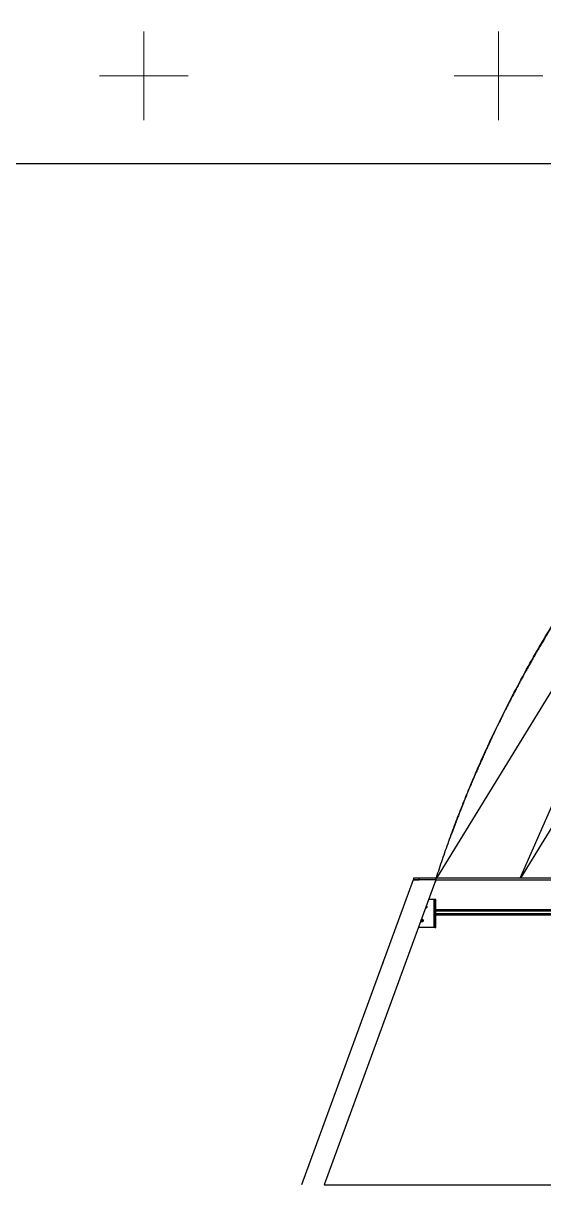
# Model space of a CAD drawing. Header units: millimetres. Extents: x 845401 to 948039, y 511594 to 550263.
# Drawn here: x 921817 to 922749, y 532610 to 534689 of the extents above; entities that cross this region are included whole.
import ezdxf

# ---------------------------------------------------------------- set-up
doc = ezdxf.new("R2010")
doc.units = ezdxf.units.MM
doc.layers.add('00', color=7, linetype='Continuous')
for name, color, linetype, lineweight in [('8101-0023040DXF_CONTINUOUS_LINE', 7, 'Continuous', 18), ('A-剖-0.10mm.......SECT-L01', 255, 'Continuous', 18), ('粗实线', 7, 'Continuous', 30)]:
    doc.layers.add(name, color=color, linetype=linetype, lineweight=lineweight)

# ---------------------------------------------------------------- blocks, each defined once
blk = doc.blocks.new('G$C0940C817')
at = {"linetype": 'Continuous', "lineweight": 25}
for p, q in [((200, 1533.5), (0, 2079.5)), ((240.2, 1533.5), (40.3, 2079.5)), ((40.3, 2079.5), (2240, 2079.5)), ((145.2, 1680.5), (145.2, 1683.2)), ((146.2, 1680.5), (145.2, 1680.5)), ((237.2, 1618.7), (209, 1618.7)), ((213.1, 1607.8), (213.1, 1607.9)), ((215.2, 1603.9), (214.4, 1604)), ((240.2, 1618.7), (237.2, 1618.7)), ((238.7, 1618.7), (237.2, 1618.7)), ((237.2, 1618.7), (237.2, 1568.7)), ((238.7, 1616.7), (238.7, 1618.7)), ((238.7, 1618.7), (240.2, 1618.7)), ((238.7, 1618.7), (238.7, 1568.7)), ((240.2, 1616.7), (238.7, 1616.7)), ((238.7, 1616.7), (238.7, 1570.7)), ((240.2, 1618.7), (240.2, 1616.7)), ((240.2, 1618.7), (240.2, 1568.7)), ((240.2, 1616.7), (240.2, 1570.7)), ((240.2, 1609), (240.2, 1603)), ((2040.2, 1597), (240.2, 1597)), ((240.2, 1594), (2040.2, 1594)), ((2040.2, 1589.4), (240.2, 1589.4)), ((240.2, 1586.4), (2040.2, 1586.4)), ((240.2, 1584), (240.2, 1578)), ((223.7, 1580.4), (223.3, 1579.9)), ((237.2, 1568.7), (227.4, 1568.7)), ((238.7, 1568.7), (237.2, 1568.7)), ((238.7, 1570.7), (240.2, 1570.7)), ((238.7, 1568.7), (238.7, 1570.7)), ((240.2, 1568.7), (238.7, 1568.7)), ((240.2, 1570.7), (240.2, 1568.7)), ((240.3, 1533.5), (200, 1533.5)), ((200.1, 1533.5), (200, 1533.5)), ((200.1, 1533.5), (200.2, 1533.5)), ((200.2, 1533.5), (200.2, 1533.5)), ((200.2, 1533.5), (210.2, 1533.5)), ((200.2, 1530.5), (200.2, 1533.5)), ((210.2, 1530.5), (200.2, 1530.5)), ((205.2, 1533.5), (205.2, 1533.5)), ((240.2, 1533.5), (210.2, 1533.5)), ((210.2, 1533.5), (210.2, 1530.5)), ((240.2, 1530.5), (210.2, 1530.5)), ((239.2, 1536.5), (240.2, 1536.5)), ((240.2, 1536.5), (240.2, 1536.5)), ((240.2, 1536.5), (240.2, 1533.8)), ((240.2, 1533.5), (240.2, 1533.5)), ((240.3, 1533.5), (240.2, 1533.5)), ((240.3, 1533.4), (240.2, 1533.5)), ((240.2, 1533.5), (240.2, 1533.5)), ((240.2, 1530.5), (240.2, 1533.5)), ((2040.2, 1530.5), (240.2, 1530.5)), ((240.3, 1533.5), (240.3, 1533.4)), ((240.3, 1533.4), (2040, 1533.4)), ((242, 1530.5), (761.6, 683.3)), ((391.5, 1530.5), (763.1, 680.8)), ((872.6, 743.9), (392, 1530.5))]:
    blk.add_line(p, q, dxfattribs=at)
for centre, radius, start, end in [((215.2, 1606.4), 2.5, 89.9999, 146.9773), ((215.2, 1606.4), 1.5, 360, 198.8573), ((215.2, 1606.4), 1.5, 143.5088, 198.8584), ((215.2, 1606.4), 1.5, 201.3783, 360), ((215.2, 1606.4), 1.5, 201.3772, 323.5088), ((215.2, 1606.4), 2.5, 253.2583, 89.9999), ((215.2, 1606.4), 2.5, 269.9999, 323.5088), ((221.7, 1581.9), 2.5, 307.9636, 92.272)]:
    blk.add_arc(centre, radius, start, end, dxfattribs=at)
for points, knots in [([(240.2, 1533.5), (243.7, 1522.6), (250.8, 1500.9), (262, 1468.5), (273.8, 1436.3), (286.1, 1404.3), (300, 1369.8), (315.6, 1333), (333.2, 1293.9), (351.5, 1255.1), (364.4, 1229.6), (370.8, 1216.8)], [0, 0, 0, 0, 0.099999, 0.199999, 0.3, 0.400001, 0.500002, 0.625001, 0.750001, 0.875, 1, 1, 1, 1]), ([(761, 682.9), (760.7, 683.2), (760.1, 683.8), (759.1, 684.8), (758.1, 685.8), (757.1, 686.8), (756.2, 687.7), (755.3, 688.6), (754.3, 689.6), (753.2, 690.8), (751.3, 692.6), (748.9, 695), (746, 698), (740.1, 704), (731.8, 712.7), (720.8, 724.1), (709.3, 736.4), (696.7, 750), (683.1, 764.9), (669.2, 780.5), (655.1, 796.6), (641, 813.1), (627.4, 829.3), (614.5, 844.9), (604.1, 857.8), (595.9, 868.1), (589.5, 876.2), (582.9, 884.7), (575.8, 893.9), (569.4, 902.3), (563.7, 909.8), (559, 916.1), (554.4, 922.3), (550.1, 928.1), (546.1, 933.5), (541.6, 939.7), (536.2, 947.1), (529.8, 956.1), (522.9, 965.9), (515.7, 976.1), (508.5, 986.6), (501.4, 997.1), (495.5, 1005.8), (490.8, 1012.8), (487.5, 1017.8), (484.5, 1022.3), (481.6, 1026.7), (478.6, 1031.4), (475.3, 1036.5), (471.7, 1042.1), (467.9, 1048.1), (464, 1054.2), (460, 1060.5), (456.1, 1066.8), (452.3, 1072.9), (448.9, 1078.5), (445.9, 1083.4), (443.1, 1088), (440.1, 1093), (436.5, 1099), (432.2, 1106.3), (428.1, 1113.2), (424.3, 1119.6), (421.2, 1125.1), (418.2, 1130.3), (415.7, 1134.6), (413.8, 1138), (412.1, 1140.9), (410.4, 1144), (408.4, 1147.5), (405.9, 1152), (403.1, 1157.1), (400.1, 1162.4), (397.2, 1167.8), (394.2, 1173.3), (390.9, 1179.3), (387.5, 1185.7), (383.9, 1192.5), (380, 1199.8), (376.3, 1206.8), (372.9, 1213.5), (369.8, 1219.5), (366.8, 1225.4), (364, 1230.9), (361.6, 1235.7), (359.7, 1239.6), (357.9, 1243.2), (356.2, 1246.7), (354.1, 1250.8), (352, 1255.3), (349.6, 1260), (347.4, 1264.7), (345.2, 1269.2), (342.9, 1274), (340.3, 1279.5), (337.3, 1285.9), (334.3, 1292.5), (331, 1299.5), (327.6, 1307), (323.9, 1315.1), (320.4, 1323.1), (316.9, 1330.9), (313.3, 1339.1), (310, 1346.7), (307.2, 1353.5), (304.9, 1358.8), (302.8, 1363.9), (300.7, 1368.9), (298.4, 1374.4), (296.1, 1380), (293.9, 1385.4), (291.8, 1390.7), (289.6, 1396), (287.3, 1401.8), (284.8, 1408.1), (282, 1415.2), (279.4, 1422.2), (276.9, 1428.5), (275, 1433.7), (273.3, 1438.1), (271.9, 1441.9), (270.6, 1445.4), (269.2, 1449.1), (268.2, 1451.8), (267.7, 1453.2)], [0, 0, 0, 0, 0.002584, 0.006242, 0.008633, 0.010627, 0.012268, 0.01364, 0.014878, 0.016733, 0.018981, 0.023318, 0.028008, 0.032995, 0.051262, 0.068177, 0.085685, 0.107305, 0.12977, 0.152516, 0.17665, 0.200544, 0.224102, 0.246454, 0.267401, 0.27852, 0.289562, 0.301361, 0.313952, 0.327307, 0.336079, 0.344674, 0.353094, 0.361075, 0.368346, 0.375025, 0.385961, 0.398051, 0.410942, 0.424579, 0.438573, 0.452246, 0.465589, 0.472791, 0.479276, 0.485043, 0.490321, 0.496233, 0.502801, 0.51011, 0.517735, 0.525477, 0.533499, 0.541643, 0.549547, 0.55656, 0.56267, 0.568004, 0.573598, 0.581638, 0.590586, 0.600766, 0.607359, 0.614391, 0.621062, 0.626628, 0.630285, 0.633483, 0.637202, 0.64154, 0.646498, 0.653643, 0.660203, 0.666004, 0.673193, 0.680364, 0.687921, 0.696119, 0.705008, 0.714333, 0.721614, 0.728848, 0.736032, 0.74269, 0.748412, 0.753229, 0.756743, 0.760954, 0.765862, 0.77141, 0.776709, 0.782822, 0.787996, 0.792641, 0.799648, 0.807494, 0.815233, 0.822699, 0.832019, 0.841713, 0.851093, 0.859822, 0.869051, 0.879411, 0.886294, 0.892499, 0.898033, 0.903676, 0.909986, 0.916803, 0.922901, 0.928835, 0.934791, 0.941309, 0.948491, 0.95659, 0.965623, 0.972173, 0.978128, 0.983158, 0.987262, 0.990932, 0.995169, 1, 1, 1, 1]), ([(370.8, 1216.8), (379.1, 1201), (395.6, 1169.2), (421.9, 1122.5), (449.3, 1076.5), (477.8, 1031.2), (507.5, 986.7), (538.2, 943), (569.1, 901.4), (600.1, 861.7), (631.1, 823.9), (662.8, 786.9), (695.5, 750.7), (728.1, 715.9), (750.3, 693.7), (761, 683)], [0, 0, 0, 0, 0.080376, 0.160751, 0.241127, 0.321502, 0.401878, 0.482254, 0.562629, 0.636307, 0.709985, 0.783663, 0.857341, 0.931018, 1, 1, 1, 1])]:
    blk.add_open_spline(points, degree=3, knots=knots, dxfattribs=at)
blk = doc.blocks.new('螺旋滑槽3-1')
at = {"rotation": 180}
blk.add_blockref('G$C0940C817', (1175202.3, 1943851.7, 12.9), dxfattribs=at)
blk = doc.blocks.new('A$C61054E4C')
at = {"layer": '8101-0023040DXF_CONTINUOUS_LINE', "color": 2, "xscale": -1, "rotation": 270}
blk.add_blockref('螺旋滑槽3-1', (-1942170.6, -1172882.2, -12.9), dxfattribs=at)
blk = doc.blocks.new('C线')
at = {"rotation": 90.00000000000021}
blk.add_blockref('A$C61054E4C', (1006505, 471845.9), dxfattribs=at)
blk = doc.blocks.new('BC线平台')
at = {"layer": 'A-剖-0.10mm.......SECT-L01'}
h = blk.add_hatch(dxfattribs=at)
h.set_pattern_fill('CROSS', color=2, scale=50)
h.set_pattern_definition([(0, (691447.87, 341554.85), (317.5, 317.5), [158.75, -476.25]), (90, (691527.24, 341475.47), (-317.5, 317.5), [158.75, -476.25])])
h.paths.add_polyline_path([(791174.1, 370096.4), (802932, 370096.4), (802932, 366396.4), (791174.1, 366396.4)])
at = {"layer": '粗实线', "elevation": 1}
blk.add_lwpolyline([(791174.1, 370096.4), (802932, 370096.4), (802932, 366396.4), (791174.1, 366396.4)], close=True, dxfattribs=at)

msp = doc.modelspace()

# ---------------------------------------------------------------- block references
at = {"layer": '00'}
for name, p in [('BC线平台', (120688.3, 168041.3, -1)), ('C线', (-81869.8, 61162.2))]:
    msp.add_blockref(name, p, dxfattribs=at)

doc.saveas('drawing.dxf')
